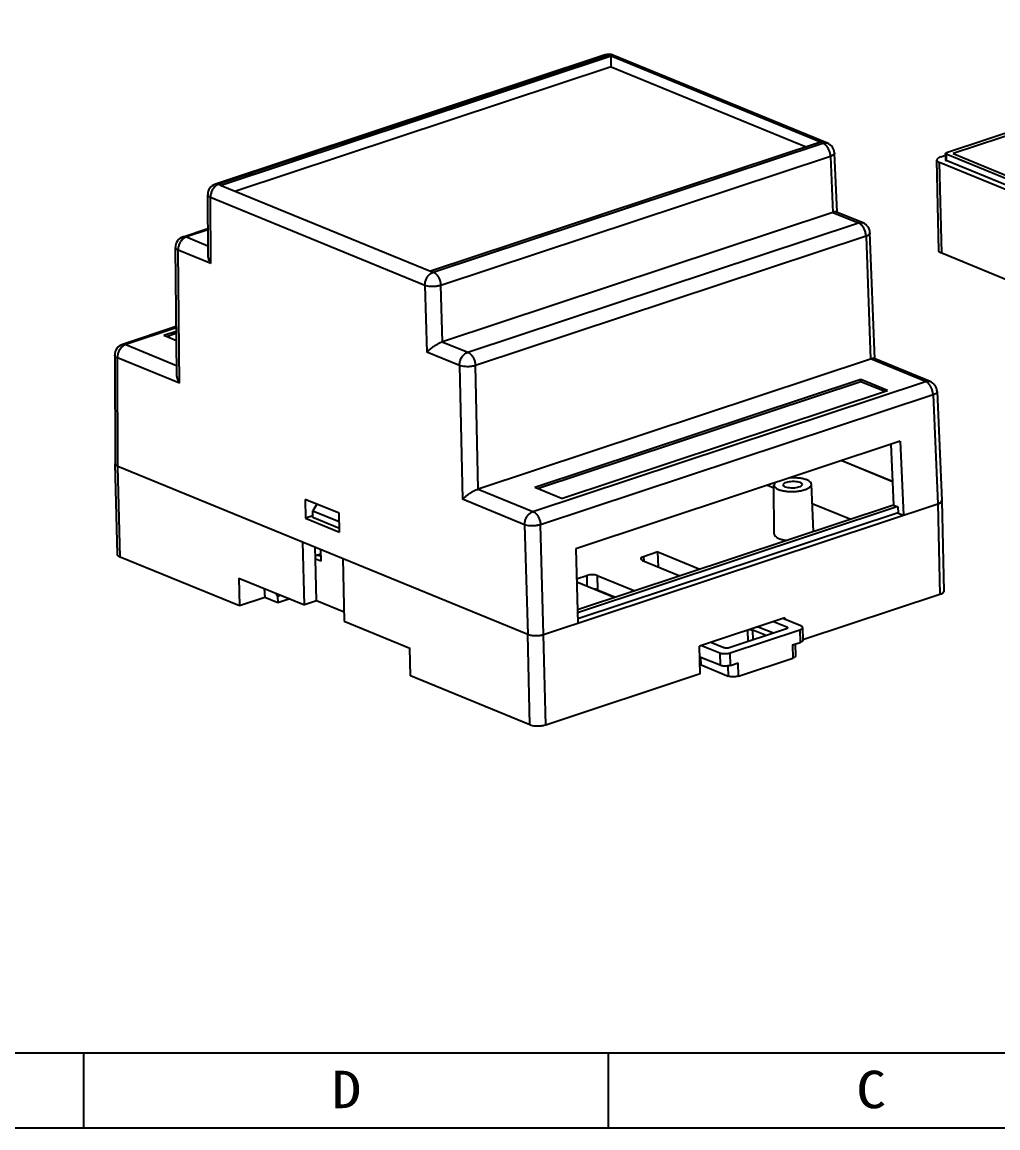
# Model space of a CAD drawing. Header units: millimetres. Extents: x -10223 to -9803, y 6946 to 7837.
# Drawn here: x -10091.3 to -9961.1, y 6946 to 7093.6 of the extents above; entities that cross this region are included whole.
import ezdxf
from ezdxf.enums import TextEntityAlignment as Align

# ---------------------------------------------------------------- set-up
doc = ezdxf.new("R2010")
doc.units = ezdxf.units.MM
doc.layers.add('dim', color=3, linetype='Continuous')
doc.styles.add('TEXTSTYLE_0', font='txt', dxfattribs={"width": 0.8})

# ---------------------------------------------------------------- blocks, each defined once
blk = doc.blocks.new('*u2')
at = {"color": 7, "linetype": 'Continuous'}
for p, q in [((-0.47, 0), (-53.04, -17.42)), ((23.64, -9.69), (0, 0)), ((-0.31, -0.34), (-52.15, -17.51)), ((-0.31, -0.34), (23.65, -10.16)), ((-0.15, -7.75), (-0.31, -0.34)), ((24.37, -5.89), (23.6, -6.14)), ((28.25, -7.48), (24.37, -5.89)), ((23.6, -6.14), (23.7, -14.65)), ((27.49, -7.74), (23.6, -6.14)), ((-42.07, -21.64), (-0.15, -7.75)), ((-0.15, -7.75), (1.21, -8.31)), ((1.24, -14.47), (1.21, -7.96)), ((6.49, -14.35), (6.21, -7.84)), ((28.25, -7.48), (27.49, -7.74)), ((27.58, -16.24), (27.49, -7.74)), ((28.25, -7.48), (29.42, -8.5)), ((29.45, -9.43), (29.42, -8.5)), ((28.51, -9.74), (29.45, -9.43)), ((28.66, -15.88), (28.51, -9.74)), ((6.32, -10.4), (22.65, -17.09)), ((29.37, -12.5), (30, -12.3)), ((29.37, -12.5), (29.42, -16.15)), ((29.37, -12.5), (53.75, -22.5)), ((54.69, -22.42), (30, -12.3)), ((-0.13, -19.27), (13.89, -14.63)), ((13.89, -14.63), (13.85, -16.52)), ((16.28, -15.61), (13.89, -14.63)), ((22.61, -14), (22.66, -17.74)), ((22.97, -14.35), (23.01, -18.09)), ((23.7, -14.65), (22.97, -14.35)), ((23.14, -13.57), (23.69, -13.8)), ((16.17, -16.13), (3.67, -20.27)), ((16.28, -15.61), (16.26, -16.09)), ((28.66, -15.88), (27.58, -16.24)), ((29.35, -16.17), (28.66, -15.88)), ((29.35, -16.17), (29.42, -16.15)), ((29.42, -16.15), (30.42, -16.56)), ((-53.16, -17.51), (-53.16, -17.5)), ((-53.16, -17.51), (-53.14, -18.35)), ((-28.39, -27.71), (-53.08, -17.59)), ((-53.08, -17.59), (-53.06, -18.43)), ((-52.15, -17.51), (-27.77, -27.51)), ((14.36, -16.73), (13.85, -16.52)), ((28.31, -16.54), (27.58, -16.24)), ((28.35, -20.28), (28.31, -16.54)), ((30.42, -16.56), (30.46, -20.3)), ((-54.02, -30.48), (-54.31, -18.38)), ((-29.27, -28.85), (-53.95, -18.72)), ((-53.66, -30.82), (-53.95, -18.72)), ((-53.78, -17.95), (-53.16, -17.74)), ((-28.37, -28.55), (-53.06, -18.43)), ((28.35, -20.28), (23.01, -18.09)), ((-36.88, -23.77), (-36.89, -20.58)), ((-31.66, -25.91), (-31.89, -20.46)), ((-0.13, -19.27), (2.26, -20.26)), ((30.46, -20.3), (33.57, -21.57)), ((33.6, -27.74), (33.57, -21.22)), ((38.84, -27.44), (38.57, -21.1)), ((-26.85, -22.86), (-27.95, -24.64)), ((-26.85, -22.86), (-26.08, -22.61)), ((-22.96, -24.45), (-26.85, -22.86)), ((-22.2, -24.2), (-26.08, -22.61)), ((53.75, -22.5), (1.91, -39.67)), ((54.65, -22.59), (2.07, -40.01)), ((54.67, -23.43), (2.09, -40.85)), ((54.67, -23.43), (54.65, -22.59)), ((54.78, -23.33), (54.76, -22.49)), ((55.6, -22.96), (54.77, -22.62)), ((55.95, -23.3), (56.24, -35.4)), ((-27.95, -24.64), (-24.07, -26.23)), ((-27.93, -25.57), (-27.95, -24.64)), ((-24.07, -26.23), (-22.96, -24.45)), ((-22.96, -24.45), (-22.2, -24.2)), ((-22.2, -24.2), (-21.99, -29.88)), ((2.84, -41.16), (55.42, -23.74)), ((38.68, -23.66), (43.84, -25.78)), ((55.42, -23.74), (55.71, -35.83)), ((-24.05, -27.16), (-27.93, -25.57)), ((-26.85, -31.4), (-26.98, -25.96)), ((-24.05, -27.16), (-24.07, -26.23)), ((-20.71, -26.09), (-22.11, -26.56)), ((-20.75, -28.36), (-20.71, -26.09)), ((-20.71, -26.09), (-18.31, -27.07)), ((-27.77, -27.51), (-28.39, -27.71)), ((-28.37, -28.55), (-28.39, -27.71)), ((-27.77, -27.51), (-27.64, -31.12)), ((-23.11, -26.85), (-24.05, -27.16)), ((-23.04, -29.87), (-23.11, -26.85)), ((-22.03, -28.79), (-18.43, -27.59)), ((-20.74, -27.98), (-20.23, -28.19)), ((-18.31, -27.07), (-18.34, -27.55)), ((-28.37, -28.55), (-29.27, -28.85)), ((-29.06, -37.22), (-29.27, -28.85)), ((-26.92, -28.15), (-27.74, -28.42)), ((-37.72, -37.36), (-53.66, -30.82)), ((-27.45, -30.58), (-26.87, -30.39)), ((-23.07, -30.73), (-23.96, -31.02)), ((-22.46, -29.68), (-23.09, -29.89)), ((-23.07, -30.73), (-23.09, -29.89)), ((1.6, -40.01), (-23.09, -29.89)), ((1.62, -40.85), (-23.07, -30.73)), ((-22.46, -29.68), (1.91, -39.67)), ((18.06, -30.14), (16.15, -30.78)), ((16.15, -30.78), (16.22, -31.37)), ((18.18, -32.17), (18.06, -30.14)), ((18.06, -30.14), (23.7, -32.45)), ((-27.57, -31.1), (-27.64, -31.12)), ((-26.85, -31.4), (-27.57, -31.1)), ((-27.44, -36.68), (-27.57, -31.1)), ((-23.96, -31.02), (-23.76, -39.4)), ((0.73, -41.14), (-23.96, -31.02)), ((16.04, -31.29), (21.03, -33.34)), ((18.17, -32.03), (17.99, -32.09)), ((-37.81, -33.63), (-29.06, -37.22)), ((-37.81, -33.63), (-37.72, -37.36)), ((-4.52, -37.04), (-4.53, -33.85)), ((0.7, -39.18), (0.47, -33.73)), ((6.69, -33.91), (8.59, -33.28)), ((6.69, -33.91), (12.32, -36.22)), ((8.59, -33.28), (8.62, -34.7)), ((10, -33.29), (10.03, -35.21)), ((10, -33.29), (14.99, -35.34)), ((-34.44, -35.02), (-34.36, -36.24)), ((10.03, -35.21), (12.43, -36.19)), ((-34.36, -36.24), (-37.72, -37.36)), ((-32.61, -36.96), (-34.36, -36.24)), ((-32.67, -36.04), (-32.91, -35.64)), ((-32.67, -36.04), (-32.27, -35.91)), ((-32.67, -36.04), (-32.61, -36.96)), ((-31, -36.43), (-32.61, -36.96)), ((-27.44, -36.68), (-29.06, -37.22)), ((-23.79, -38.18), (-27.44, -36.68)), ((10.75, -35.58), (10.85, -35.54)), ((55.71, -35.83), (37.42, -41.9)), ((-23.76, -39.4), (-15.01, -42.98)), ((35.02, -38.94), (23.65, -42.71)), ((33.53, -39.44), (35.29, -40.16)), ((37.15, -40.02), (34.75, -39.03)), ((35.02, -38.94), (35.03, -39.15)), ((1.02, -53.24), (0.73, -41.14)), ((1.62, -40.85), (1.6, -40.01)), ((2.07, -40.01), (2.09, -40.85)), ((3.13, -53.26), (2.84, -41.16)), ((35.23, -40.42), (27.61, -42.94)), ((27.74, -43.62), (37.04, -40.54)), ((30.04, -40.59), (30.08, -42.12)), ((30.78, -41.89), (30.75, -40.57)), ((32.55, -41.31), (30.75, -40.57)), ((31.7, -40.25), (31.7, -40.04)), ((33.5, -40.99), (31.7, -40.25)), ((35.29, -40.16), (35.29, -40.39)), ((37.04, -40.54), (37.08, -42.21)), ((37.39, -40.25), (37.43, -41.92)), ((23.74, -46.43), (23.65, -42.71)), ((23.92, -42.62), (26.33, -43.6)), ((26.91, -42.94), (25.14, -42.21)), ((36.05, -42.55), (37.08, -42.21)), ((36.05, -42.55), (36.09, -44.32)), ((36.41, -42.43), (36.45, -44.03)), ((-14.92, -46.7), (-15.01, -42.98)), ((26.37, -45.28), (23.68, -44.18)), ((23.85, -45.23), (23.82, -44.23)), ((26.33, -43.6), (26.37, -45.28)), ((27.78, -45.29), (27.74, -43.62)), ((23.71, -45.28), (23.85, -45.23)), ((23.85, -45.23), (27.44, -46.71)), ((27.41, -45.37), (27.44, -46.71)), ((27.78, -45.29), (28.81, -44.95)), ((28.85, -46.72), (28.81, -44.95)), ((28.85, -46.72), (36.09, -44.32)), ((1.02, -53.24), (-14.92, -46.7)), ((23.74, -46.43), (3.13, -53.26))]:
    blk.add_line(p, q, dxfattribs=at)
for centre, major_axis, ratio, start_param, end_param in [((15.52, -15.86), (1, 0.02), 0.364615, 5.409396, 6.977454), ((3.02, -20), (1, 0.024), 0.366586, -2.445228, -0.87717), ((-19.08, -27.33), (1, 0.02), 0.364615, 5.409396, 6.977454), ((16.8, -31.04), (1, 0.02), 0.364615, 2.267804, 3.835861), ((9.24, -33.55), (1, 0.024), 0.366586, 0.696365, 2.264422), ((9.27, -35.46), (1, 0.024), 0.366586, 0.696365, 1.196946)]:
    blk.add_ellipse(centre, major_axis=major_axis, ratio=ratio, start_param=start_param, end_param=end_param, dxfattribs=at)
for points, start_tangent, end_tangent in [([(-0.47, 0), (-0.35, 0.03), (-0.22, 0.04), (-0.1, 0.03), (0, 0)], (0.949239, 0.314556), (0.925261, -0.37933)), ([(5.61, -7.27), (5.13, -7.12), (4.55, -7.02), (3.91, -6.99), (3.26, -7.01), (2.64, -7.1), (2.09, -7.24), (1.65, -7.43), (1.36, -7.64), (1.22, -7.88), (1.21, -7.96)], (-0.925261, 0.37933), (0.024151, -0.999708)), ([(6.21, -7.84), (6.17, -7.69), (5.97, -7.47), (5.61, -7.27)], (-0.057247, 0.99836), (-0.925261, 0.37933)), ([(1.21, -7.96), (1.25, -8.12), (1.45, -8.34), (1.8, -8.53)], (0.024151, -0.999708), (0.925261, -0.37933)), ([(1.8, -8.53), (2.29, -8.68), (2.87, -8.78), (3.51, -8.82), (4.16, -8.79), (4.78, -8.71), (5.33, -8.57), (5.77, -8.38), (6.06, -8.16), (6.2, -7.93), (6.21, -7.84)], (0.925261, -0.37933), (-0.057247, 0.99836)), ([(2.46, -7.93), (2.53, -7.77), (2.75, -7.63), (3.08, -7.52), (3.48, -7.46), (3.92, -7.45), (4.33, -7.49), (4.66, -7.59)], (-0.026508, 0.999649), (0.925261, -0.37933)), ([(2.76, -8.22), (2.54, -8.09), (2.46, -7.93)], (-0.925261, 0.37933), (-0.026508, 0.999649)), ([(4.96, -7.87), (4.89, -8.03), (4.67, -8.17), (4.34, -8.28), (3.93, -8.35), (3.5, -8.36), (3.09, -8.31), (2.76, -8.22)], (0.026508, -0.999649), (-0.925261, 0.37933)), ([(4.66, -7.59), (4.88, -7.72), (4.96, -7.87)], (0.925261, -0.37933), (0.026508, -0.999649)), ([(1.25, -14.47), (1.29, -14.64), (1.5, -14.88), (1.87, -15.08)], (0.024151, -0.999708), (0.925261, -0.37933)), ([(1.87, -15.08), (2.37, -15.24), (2.98, -15.34), (3.65, -15.38), (4.34, -15.35), (4.99, -15.26), (5.56, -15.11), (6.02, -14.92), (6.33, -14.69), (6.48, -14.44), (6.48, -14.35)], (0.925261, -0.37933), (-0.057247, 0.99836)), ([(22.61, -14), (22.62, -13.96), (22.67, -13.85), (22.78, -13.75), (22.93, -13.66), (23.14, -13.57)], (-0.012111, 0.999927), (0.948288, 0.317411)), ([(22.97, -14.35), (22.8, -14.26), (22.69, -14.17), (22.63, -14.07), (22.62, -14.01), (22.61, -14)], (-0.925261, 0.37933), (-0.012111, 0.999927)), ([(-53.16, -17.5), (-53.13, -17.46), (-53.04, -17.42)], (0.154395, 0.988009), (0.949239, 0.314556)), ([(-53.08, -17.59), (-53.15, -17.55), (-53.16, -17.51)], (-0.925261, 0.37933), (-0.088052, 0.996116)), ([(30.42, -16.56), (30.18, -16.63), (29.91, -16.67), (29.33, -16.71), (28.77, -16.66), (28.52, -16.61), (28.31, -16.54)], (-0.950175, -0.311718), (-0.925261, 0.37933)), ([(-53.78, -17.95), (-54.09, -18.08), (-54.27, -18.25), (-54.31, -18.38)], (-0.949239, -0.314556), (-0.013298, -0.999912)), ([(-54.31, -18.38), (-54.31, -18.42), (-54.2, -18.58), (-53.95, -18.72)], (-0.013298, -0.999912), (0.925261, -0.37933)), ([(-53.14, -18.35), (-53.13, -18.39), (-53.06, -18.43)], (0.088052, -0.996116), (0.925261, -0.37933)), ([(22.66, -17.74), (22.66, -17.75), (22.67, -17.8), (22.73, -17.91), (22.85, -18), (23.01, -18.09)], (0.012111, -0.999927), (0.925261, -0.37933)), ([(-32.49, -19.9), (-32.97, -19.75), (-33.55, -19.65), (-34.19, -19.61), (-34.84, -19.64), (-35.46, -19.72), (-36.01, -19.87), (-36.45, -20.05), (-36.75, -20.27), (-36.88, -20.51), (-36.89, -20.58)], (-0.925261, 0.37933), (0.024151, -0.999708)), ([(-36.89, -20.58), (-36.85, -20.74), (-36.65, -20.97), (-36.3, -21.16)], (0.024151, -0.999708), (0.925261, -0.37933)), ([(-36.3, -21.16), (-35.81, -21.31), (-35.23, -21.41), (-34.6, -21.44), (-33.94, -21.42), (-33.32, -21.33), (-32.77, -21.19), (-32.34, -21.01), (-32.04, -20.79), (-31.9, -20.55), (-31.9, -20.46)], (0.925261, -0.37933), (-0.057247, 0.99836)), ([(-35.64, -20.56), (-35.57, -20.4), (-35.35, -20.26), (-35.02, -20.15), (-34.62, -20.08), (-34.18, -20.07), (-33.77, -20.12), (-33.44, -20.21)], (-0.026508, 0.999649), (0.925261, -0.37933)), ([(-35.34, -20.84), (-35.56, -20.71), (-35.64, -20.56)], (-0.925261, 0.37933), (-0.026508, 0.999649)), ([(-33.14, -20.5), (-33.22, -20.66), (-33.43, -20.8), (-33.76, -20.91), (-34.17, -20.97), (-34.6, -20.98), (-35.01, -20.94), (-35.34, -20.84)], (0.026508, -0.999649), (-0.925261, 0.37933)), ([(-33.44, -20.21), (-33.22, -20.35), (-33.14, -20.5)], (0.925261, -0.37933), (0.026508, -0.999649)), ([(-31.9, -20.46), (-31.93, -20.31), (-32.13, -20.09), (-32.49, -19.9)], (-0.057247, 0.99836), (-0.925261, 0.37933)), ([(28.35, -20.28), (28.56, -20.35), (28.81, -20.4), (29.37, -20.45), (29.95, -20.41), (30.22, -20.36), (30.46, -20.3)], (0.925261, -0.37933), (0.950175, 0.311718)), ([(37.97, -20.54), (37.49, -20.39), (36.91, -20.29), (36.27, -20.25), (35.62, -20.28), (35, -20.36), (34.45, -20.51), (34.01, -20.69), (33.71, -20.91), (33.58, -21.15), (33.57, -21.22)], (-0.925261, 0.37933), (0.024151, -0.999708)), ([(38.56, -21.1), (38.53, -20.95), (38.33, -20.73), (37.97, -20.54)], (-0.057247, 0.99836), (-0.925261, 0.37933)), ([(33.57, -21.22), (33.61, -21.38), (33.81, -21.61), (34.16, -21.8)], (0.024151, -0.999708), (0.925261, -0.37933)), ([(34.16, -21.8), (34.65, -21.95), (35.23, -22.05), (35.86, -22.08), (36.52, -22.06), (37.14, -21.97), (37.69, -21.83), (38.12, -21.65), (38.42, -21.43), (38.56, -21.19), (38.56, -21.1)], (0.925261, -0.37933), (-0.057247, 0.99836)), ([(34.82, -21.2), (34.89, -21.04), (35.11, -20.9), (35.44, -20.79), (35.84, -20.72), (36.28, -20.71), (36.69, -20.76), (37.02, -20.85)], (-0.026508, 0.999649), (0.925261, -0.37933)), ([(35.11, -21.48), (34.9, -21.35), (34.82, -21.2)], (-0.925261, 0.37933), (-0.026508, 0.999649)), ([(37.32, -21.14), (37.24, -21.3), (37.03, -21.44), (36.7, -21.55), (36.29, -21.61), (35.86, -21.62), (35.45, -21.58), (35.11, -21.48)], (0.026508, -0.999649), (-0.925261, 0.37933)), ([(37.02, -20.85), (37.24, -20.99), (37.32, -21.14)], (0.925261, -0.37933), (0.026508, -0.999649)), ([(54.76, -22.49), (54.76, -22.51), (54.73, -22.55), (54.65, -22.59)], (0.088052, -0.996116), (-0.949239, -0.314556)), ([(54.67, -23.43), (54.75, -23.39), (54.78, -23.34), (54.78, -23.33)], (0.949239, 0.314556), (-0.088052, 0.996116)), ([(54.69, -22.42), (54.75, -22.46), (54.76, -22.49)], (0.925261, -0.37933), (0.088052, -0.996116)), ([(55.42, -23.74), (55.73, -23.6), (55.91, -23.44), (55.95, -23.3)], (0.949239, 0.314556), (0.013298, 0.999912)), ([(55.95, -23.3), (55.95, -23.27), (55.84, -23.1), (55.6, -22.96)], (0.013298, 0.999912), (-0.925261, 0.37933)), ([(33.6, -27.74), (33.64, -27.91), (33.85, -28.14), (34.23, -28.34)], (0.024151, -0.999708), (0.925261, -0.37933)), ([(34.23, -28.34), (34.73, -28.5), (35.33, -28.6)], (0.925261, -0.37933), (0.993741, -0.111712)), ([(-53.66, -30.82), (-53.91, -30.68), (-54.02, -30.51), (-54.02, -30.48)], (-0.925261, 0.37933), (0.013298, 0.999912)), ([(-27.66, -30.57), (-27.52, -30.57), (-26.96, -30.62), (-26.86, -30.64)], (0.999722, 0.023592), (0.980131, -0.198349)), ([(-0.13, -33.16), (-0.61, -33.01), (-1.19, -32.92), (-1.83, -32.88), (-2.48, -32.9), (-3.1, -32.99), (-3.65, -33.13), (-4.09, -33.32), (-4.39, -33.54), (-4.53, -33.77), (-4.53, -33.85)], (-0.925261, 0.37933), (0.024151, -0.999708)), ([(-4.53, -33.85), (-4.49, -34.01), (-4.29, -34.23), (-3.94, -34.43)], (0.024151, -0.999708), (0.925261, -0.37933)), ([(-3.94, -34.43), (-3.46, -34.58), (-2.87, -34.67), (-2.24, -34.71), (-1.59, -34.68), (-0.96, -34.6), (-0.42, -34.46), (0.02, -34.27), (0.32, -34.05), (0.46, -33.82), (0.46, -33.73)], (0.925261, -0.37933), (-0.057247, 0.99836)), ([(-3.28, -33.82), (-3.21, -33.67), (-3, -33.52), (-2.67, -33.41), (-2.26, -33.35), (-1.82, -33.34), (-1.42, -33.38), (-1.08, -33.48)], (-0.026508, 0.999649), (0.925261, -0.37933)), ([(-2.99, -34.11), (-3.21, -33.98), (-3.28, -33.82)], (-0.925261, 0.37933), (-0.026508, 0.999649)), ([(-0.78, -33.77), (-0.86, -33.92), (-1.07, -34.07), (-1.4, -34.18), (-1.81, -34.24), (-2.24, -34.25), (-2.65, -34.2), (-2.99, -34.11)], (0.026508, -0.999649), (-0.925261, 0.37933)), ([(-1.08, -33.48), (-0.86, -33.61), (-0.78, -33.77)], (0.925261, -0.37933), (0.026508, -0.999649)), ([(0.46, -33.73), (0.42, -33.58), (0.22, -33.36), (-0.13, -33.16)], (-0.057247, 0.99836), (-0.925261, 0.37933)), ([(56.24, -35.4), (56.2, -35.54), (56.02, -35.7), (55.71, -35.83)], (-0.013298, -0.999912), (-0.949239, -0.314556)), ([(0.73, -41.14), (1.09, -41.25), (1.52, -41.3), (1.99, -41.31), (2.44, -41.26), (2.84, -41.16)], (0.925261, -0.37933), (0.949239, 0.314556)), ([(2.07, -40.01), (1.95, -40.04), (1.83, -40.05), (1.7, -40.04), (1.6, -40.01)], (-0.949239, -0.314556), (-0.925261, 0.37933)), ([(1.62, -40.85), (1.72, -40.87), (1.85, -40.88), (1.97, -40.88), (2.09, -40.85)], (0.925261, -0.37933), (0.949239, 0.314556)), ([(30.25, -40.52), (30.28, -40.52), (30.41, -40.51), (30.54, -40.52), (30.65, -40.54), (30.75, -40.57)], (0.993962, 0.109723), (0.925261, -0.37933)), ([(31.7, -40.25), (31.6, -40.22), (31.49, -40.2), (31.36, -40.2), (31.23, -40.2), (31.2, -40.2)], (-0.925261, 0.37933), (-0.993962, -0.109725)), ([(35.41, -40.27), (35.4, -40.29), (35.38, -40.34), (35.32, -40.38), (35.23, -40.42)], (0.040575, -0.999176), (-0.949239, -0.314556)), ([(35.29, -40.16), (35.36, -40.2), (35.4, -40.24), (35.41, -40.27)], (0.925261, -0.37933), (0.040575, -0.999176)), ([(37.04, -40.54), (37.19, -40.47), (37.31, -40.4), (37.37, -40.32), (37.39, -40.25)], (0.949239, 0.314556), (-0.015527, 0.999879)), ([(37.39, -40.25), (37.39, -40.24), (37.36, -40.16), (37.28, -40.08), (37.15, -40.02)], (-0.015527, 0.999879), (-0.925261, 0.37933)), ([(37.43, -41.92), (37.43, -41.96), (37.37, -42.05), (37.25, -42.14), (37.08, -42.21)], (0.040772, -0.999168), (-0.949239, -0.314556)), ([(26.33, -43.6), (26.5, -43.66), (26.69, -43.7), (26.9, -43.72), (27.13, -43.72), (27.35, -43.7), (27.56, -43.67), (27.74, -43.62)], (0.925261, -0.37933), (0.949239, 0.314556)), ([(27.61, -42.94), (27.5, -42.97), (27.38, -42.99), (27.25, -42.99), (27.12, -42.98), (27, -42.97), (26.91, -42.94)], (-0.949239, -0.314556), (-0.925261, 0.37933)), ([(36.45, -44.03), (36.43, -44.11), (36.36, -44.18), (36.25, -44.26), (36.09, -44.32)], (0.015527, -0.999879), (-0.949239, -0.314556)), ([(27.78, -45.29), (27.56, -45.35), (27.31, -45.38), (27.05, -45.39), (26.8, -45.38), (26.57, -45.34), (26.37, -45.28)], (-0.949239, -0.314556), (-0.925261, 0.37933)), ([(28.85, -46.72), (28.67, -46.77), (28.46, -46.8), (28.24, -46.82), (28.01, -46.82), (27.8, -46.8), (27.61, -46.76), (27.44, -46.71)], (-0.949239, -0.314556), (-0.925261, 0.37933)), ([(3.13, -53.26), (2.73, -53.36), (2.28, -53.41), (1.81, -53.4), (1.38, -53.34), (1.02, -53.24)], (-0.949239, -0.314556), (-0.925261, 0.37933))]:
    blk.add_spline(points, degree=3, dxfattribs=dict(at, start_tangent=start_tangent, end_tangent=end_tangent))
blk = doc.blocks.new('SUN_6HWZ35TKXU86YGHH1AY77V3D6FJ')
at = {"color": 7, "linetype": 'Continuous'}
for p, q in [((-410, 10), (-10, 10)), ((-280, 0), (-280, 10)), ((-210, 0), (-210, 10)), ((-420, 0), (0, 0))]:
    blk.add_line(p, q, dxfattribs=at)
at = {"color": 2, "linetype": 'Continuous', "style": 'TEXTSTYLE_0', "width": 1.2}
for s, p, p2 in [('D', (-246.98, 2.63), (-242.98, 2.63)), ('C', (-176.98, 2.63), (-172.98, 2.63))]:
    blk.add_text(s, height=5, dxfattribs=at).set_placement(p, p2, align=Align.FIT)

msp = doc.modelspace()

# ---------------------------------------------------------------- linework, layer by layer
at = {"color": 7, "linetype": 'Continuous'}
for p, q in [((-10013.482, 7089.188), (-10065.474, 7071.959)), ((-10013.039, 7089.161), (-10065.04, 7071.929)), ((-10012.695, 7089.02), (-10064.696, 7071.788)), ((-10012.695, 7089.02), (-10013.039, 7089.161)), ((-9984.761, 7077.571), (-10012.691, 7089.021)), ((-10012.666, 7087.585), (-10012.691, 7089.021)), ((-9983.823, 7077.419), (-10012.441, 7089.152)), ((-10012.666, 7087.585), (-10062.752, 7070.988)), ((-10012.666, 7087.585), (-9986.685, 7076.933)), ((-9984.762, 7077.57), (-10036.769, 7060.337)), ((-9984.421, 7077.429), (-9984.765, 7077.57)), ((-10036.422, 7060.197), (-9984.421, 7077.429)), ((-9982.553, 7068.192), (-9982.894, 7076.096)), ((-9983.422, 7075.658), (-10035.414, 7058.429)), ((-9983.422, 7075.658), (-9983.093, 7068.172)), ((-10065.04, 7071.929), (-10064.696, 7071.788)), ((-10064.701, 7071.786), (-10036.771, 7060.336)), ((-10066.465, 7062.586), (-10066.502, 7070.528)), ((-10066.104, 7061.351), (-10066.145, 7070.168)), ((-10037.528, 7058.436), (-10066.145, 7070.168)), ((-9983.093, 7068.172), (-10035.205, 7050.903)), ((-9983.092, 7068.172), (-9979.686, 7066.776)), ((-9982.633, 7068.224), (-9982.663, 7068.236)), ((-9979.081, 7066.769), (-9982.637, 7068.226)), ((-10069.793, 7064.929), (-10066.481, 7066.027)), ((-10066.48, 7065.854), (-10069.352, 7064.902)), ((-10031.8, 7049.507), (-9979.686, 7066.776)), ((-10069.352, 7064.902), (-10066.47, 7063.72)), ((-9978.68, 7064.995), (-10030.798, 7047.724)), ((-9978.68, 7064.995), (-9978.064, 7048.606)), ((-9977.527, 7048.628), (-9978.151, 7065.437)), ((-10070.64, 7046.601), (-10070.821, 7063.489)), ((-10066.104, 7061.351), (-10070.464, 7063.139)), ((-10070.274, 7045.368), (-10070.464, 7063.139)), ((-10036.766, 7060.338), (-10036.422, 7060.197)), ((-10037.528, 7058.436), (-10037.272, 7049.531)), ((-10035.205, 7050.903), (-10035.414, 7058.429)), ((-10070.708, 7052.933), (-10077.885, 7050.554)), ((-10070.706, 7052.76), (-10077.444, 7050.527)), ((-10070.701, 7052.292), (-10072.382, 7051.735)), ((-10070.687, 7051.041), (-10072.382, 7051.735)), ((-10070.698, 7052.012), (-10072.002, 7051.58)), ((-10077.444, 7050.527), (-10070.652, 7047.742)), ((-10032.912, 7047.744), (-10037.272, 7049.531)), ((-10035.206, 7050.903), (-10031.8, 7049.507)), ((-10078.913, 7049.123), (-10078.845, 7034.621)), ((-10070.274, 7045.368), (-10078.556, 7048.764)), ((-10078.488, 7034.274), (-10078.556, 7048.764)), ((-9978.064, 7048.606), (-10030.431, 7031.253)), ((-9970.743, 7045.606), (-9978.063, 7048.607)), ((-9977.606, 7048.659), (-9977.636, 7048.67)), ((-9970.139, 7045.599), (-9977.609, 7048.661)), ((-10032.912, 7047.744), (-10032.506, 7029.885)), ((-10030.431, 7031.253), (-10030.798, 7047.724)), ((-10023.112, 7028.252), (-9970.743, 7045.606)), ((-9979.365, 7045.856), (-10022.874, 7031.439)), ((-9979.358, 7045.577), (-10022.494, 7031.283)), ((-9979.358, 7045.577), (-9979.365, 7045.856)), ((-9975.806, 7044.397), (-9979.365, 7045.856)), ((-9976.179, 7044.274), (-9979.358, 7045.577)), ((-9969.738, 7043.837), (-10022.11, 7026.482)), ((-10019.314, 7029.979), (-9975.806, 7044.397)), ((-9969.738, 7043.837), (-9969.109, 7029.259)), ((-9969.209, 7044.275), (-9968.581, 7029.697)), ((-9974.108, 7037.633), (-10017.403, 7023.286)), ((-9975.352, 7037.221), (-9975.002, 7029.11)), ((-9974.108, 7037.633), (-9973.682, 7027.744)), ((-9981.902, 7035.05), (-9975.139, 7032.277)), ((-9981.892, 7035.054), (-9975.139, 7032.285)), ((-10078.556, 7022.52), (-10078.845, 7034.617)), ((-10078.844, 7034.616), (-10078.842, 7034.586)), ((-10078.841, 7034.58), (-10078.83, 7034.542)), ((-10023.803, 7011.854), (-10078.488, 7034.274)), ((-10078.199, 7022.177), (-10078.488, 7034.274)), ((-9991.803, 7031.769), (-9990.964, 7031.426)), ((-9990.933, 7025.258), (-9990.966, 7031.774)), ((-9985.697, 7025.559), (-9985.968, 7031.894)), ((-10030.432, 7031.253), (-10023.112, 7028.252)), ((-10019.314, 7029.979), (-10022.874, 7031.439)), ((-10048.979, 7028.011), (-10053.509, 7029.869)), ((-10053.509, 7029.869), (-10053.467, 7027.35)), ((-10051.946, 7029.228), (-10052.489, 7028.36)), ((-10051.971, 7029.187), (-10051.972, 7029.239)), ((-10024.224, 7026.489), (-10032.506, 7029.885)), ((-10021.69, 7011.835), (-9969.11, 7029.259)), ((-9975, 7029.104), (-10017.168, 7015.13)), ((-9974.43, 7028.901), (-10017.157, 7014.742)), ((-9985.858, 7029.332), (-9980.697, 7027.216)), ((-9975.002, 7029.11), (-9974.42, 7028.871)), ((-9974.42, 7028.871), (-9974.394, 7028.036)), ((-9969.11, 7029.259), (-9968.82, 7017.162)), ((-9968.663, 7029.504), (-9968.623, 7029.558)), ((-9968.581, 7029.693), (-9968.291, 7017.596)), ((-10052.473, 7027.68), (-10053.467, 7027.35)), ((-10053.467, 7027.35), (-10048.937, 7025.493)), ((-10052.489, 7028.36), (-10048.961, 7026.914)), ((-10052.467, 7027.43), (-10052.489, 7028.36)), ((-10048.945, 7025.986), (-10052.467, 7027.43)), ((-10048.937, 7025.493), (-10048.979, 7028.011)), ((-9974.404, 7028.066), (-10017.133, 7013.906)), ((-9974.394, 7028.036), (-9973.682, 7027.744)), ((-10024.224, 7026.489), (-10023.803, 7011.854)), ((-10021.69, 7011.835), (-10022.11, 7026.482)), ((-10053.599, 7015.777), (-10053.799, 7024.152)), ((-10052.233, 7023.51), (-10052.173, 7021.877)), ((-10051.381, 7021.599), (-10051.418, 7023.176)), ((-10017.403, 7023.286), (-10017.117, 7013.35)), ((-10062.254, 7015.64), (-10078.199, 7022.177)), ((-10052.109, 7021.898), (-10052.173, 7021.877)), ((-10051.381, 7021.599), (-10052.109, 7021.898)), ((-10051.975, 7016.315), (-10052.109, 7021.898)), ((-10051.982, 7022.416), (-10051.405, 7022.608)), ((-10048.493, 7021.976), (-10048.292, 7013.602)), ((-10008.494, 7021.704), (-10003.505, 7019.658)), ((-10006.474, 7022.853), (-10008.38, 7022.221)), ((-10008.38, 7022.221), (-10008.319, 7021.632)), ((-10006.353, 7020.826), (-10006.474, 7022.853)), ((-10006.474, 7022.853), (-10000.838, 7020.542)), ((-10006.361, 7020.964), (-10006.543, 7020.904)), ((-10062.343, 7019.362), (-10053.599, 7015.777)), ((-10062.343, 7019.362), (-10062.254, 7015.64)), ((-10017.287, 7019.269), (-10015.939, 7019.716)), ((-10017.275, 7018.851), (-10012.209, 7016.774)), ((-10015.939, 7019.716), (-10015.915, 7018.293)), ((-10014.532, 7019.703), (-10014.5, 7017.788)), ((-10014.532, 7019.703), (-10009.542, 7017.658)), ((-10058.973, 7017.981), (-10058.89, 7016.755)), ((-10057.205, 7016.956), (-10057.443, 7017.353)), ((-10057.205, 7016.956), (-10056.8, 7017.09)), ((-10014.5, 7017.788), (-10012.108, 7016.807)), ((-10013.788, 7017.421), (-10013.686, 7017.455)), ((-9968.82, 7017.162), (-9987.111, 7011.101)), ((-10058.89, 7016.755), (-10062.254, 7015.64)), ((-10057.143, 7016.038), (-10058.89, 7016.755)), ((-10057.205, 7016.956), (-10057.143, 7016.038)), ((-10055.535, 7016.571), (-10057.143, 7016.038)), ((-10051.975, 7016.315), (-10053.599, 7015.777)), ((-10048.321, 7014.817), (-10051.975, 7016.315)), ((-9989.513, 7014.057), (-10000.885, 7010.288)), ((-9989.513, 7014.057), (-9989.508, 7013.85)), ((-10048.292, 7013.602), (-10039.548, 7010.017)), ((-9989.304, 7012.58), (-9996.924, 7010.055)), ((-9992.833, 7012.743), (-9992.838, 7012.955)), ((-9991.036, 7012.006), (-9992.833, 7012.743)), ((-9991.008, 7013.561), (-9989.247, 7012.839)), ((-9987.38, 7012.978), (-9989.789, 7013.965)), ((-9989.247, 7012.839), (-9989.241, 7012.607)), ((-9987.143, 7012.749), (-9987.103, 7011.074)), ((-10023.514, 6999.758), (-10023.803, 7011.854)), ((-10021.4, 6999.739), (-10021.689, 7011.835)), ((-9996.792, 7009.379), (-9987.495, 7012.46)), ((-9994.489, 7012.408), (-9994.453, 7010.874)), ((-9993.754, 7011.106), (-9993.785, 7012.428)), ((-9991.988, 7011.691), (-9993.785, 7012.428)), ((-9987.495, 7012.46), (-9987.455, 7010.785)), ((-10039.459, 7006.295), (-10039.548, 7010.017)), ((-10000.796, 7006.566), (-10000.885, 7010.288)), ((-10000.61, 7010.38), (-9998.201, 7009.392)), ((-9997.629, 7010.062), (-9999.39, 7010.784)), ((-9988.484, 7010.444), (-9987.455, 7010.785)), ((-9988.484, 7010.444), (-9988.441, 7008.676)), ((-9988.127, 7010.563), (-9988.089, 7008.966)), ((-9998.161, 7007.717), (-10000.85, 7008.82)), ((-10000.688, 7007.765), (-10000.712, 7008.763)), ((-9998.201, 7009.392), (-9998.161, 7007.717)), ((-9996.752, 7007.705), (-9996.792, 7009.379)), ((-9995.681, 7006.277), (-9988.441, 7008.676)), ((-10000.824, 7007.721), (-10000.688, 7007.765)), ((-10000.688, 7007.765), (-9997.09, 7006.29)), ((-9997.122, 7007.627), (-9997.09, 7006.29)), ((-9996.752, 7007.705), (-9995.723, 7008.045)), ((-9995.681, 7006.277), (-9995.723, 7008.045)), ((-10023.514, 6999.758), (-10039.459, 7006.295)), ((-10000.796, 7006.566), (-10021.4, 6999.739))]:
    msp.add_line(p, q, dxfattribs=at)
for centre, radius, start, end in [((-10013.01, 7087.764), 1.5, 67.70782, 108.33402), ((-9984.392, 7076.031), 1.5, 2.465, 67.70783), ((-10065.002, 7070.535), 1.5, 108.33397, 180.27124), ((-9979.65, 7065.381), 1.5, 2.12576, 67.70777), ((-10069.321, 7063.506), 1.5, 108.32486, 180.64309), ((-10077.413, 7049.13), 1.5, 108.33397, 180.27124), ((-9970.708, 7044.211), 1.5, 2.46482, 67.70783), ((-10078.663, 7034.611), 0.181, 188.10909, 190.00041), ((-9969.721, 7031.105), 1.944, 288.3286, 289.36237), ((-9968.892, 7029.718), 0.313, 329.23386, 331.9878), ((-10023.203, 7013.321), 1.585, 247.73308, 250.55954)]:
    msp.add_arc(centre, radius, start, end, dxfattribs=at)
for centre, major_axis, ratio, start_param, end_param in [((-9970.081, 7029.657), (1.5, 0.036), 0.3655521, -0.8753033, 0.0074939), ((-10007.73, 7021.956), (1.002, 0.024), 0.3646154, 2.2678036, 3.8358609), ((-10015.293, 7019.45), (1, 0.024), 0.3665858, 0.6963651, 2.2644223), ((-10015.261, 7017.534), (1, 0.024), 0.3665858, 0.6963651, 1.1969458), ((-10022.66, 7012.233), (1.5, 0.036), 0.3656616, -2.4461549, -0.8755074)]:
    msp.add_ellipse(centre, major_axis=major_axis, ratio=ratio, start_param=start_param, end_param=end_param, dxfattribs=at)
for points, start_tangent, end_tangent in [([(-10013.044, 7089.159), (-10013.339, 7089.214), (-10013.482, 7089.187)], (-0.9252615, 0.3793299), (-0.9494413, -0.3139447)), ([(-10012.441, 7089.152), (-10012.691, 7089.208), (-10013.039, 7089.161)], (-0.9261474, 0.3771619), (-0.9505768, -0.3104895)), ([(-9983.422, 7075.658), (-9983.484, 7076.105), (-9983.634, 7076.547), (-9983.857, 7076.938), (-9984.13, 7077.241), (-9984.426, 7077.427)], (-0.0358711, 0.9993564), (-0.9252615, 0.3793299)), ([(-9984.421, 7077.429), (-9984.072, 7077.476), (-9983.824, 7077.419)], (0.9505768, 0.3104895), (0.9261281, -0.3772091)), ([(-9982.895, 7076.096), (-9982.936, 7075.959), (-9983.117, 7075.797), (-9983.422, 7075.658)], (0.0026484, -0.9999965), (-0.9461323, -0.3237804)), ([(-10065.04, 7071.929), (-10065.385, 7071.747), (-10065.698, 7071.445), (-10065.943, 7071.056), (-10066.097, 7070.616), (-10066.145, 7070.168)], (-0.9478871, -0.3186063), (0.0167441, -0.9998598)), ([(-10065.474, 7071.958), (-10065.331, 7071.985), (-10065.035, 7071.931)], (0.9494413, 0.3139447), (0.9252615, -0.3793299)), ([(-10066.145, 7070.168), (-10066.389, 7070.317), (-10066.498, 7070.486), (-10066.5, 7070.528)], (-0.9170167, 0.3988488), (0.0312027, 0.9995131)), ([(-9982.663, 7068.236), (-9982.859, 7068.233), (-9983.093, 7068.172)], (-0.9586377, 0.2846293), (-0.9472488, -0.320499)), ([(-9979.685, 7066.776), (-9979.333, 7066.826), (-9979.082, 7066.769)], (0.9488899, 0.3156072), (0.9261365, -0.3771885)), ([(-9978.68, 7064.995), (-9978.74, 7065.443), (-9978.887, 7065.885), (-9979.108, 7066.278), (-9979.382, 7066.586), (-9979.684, 7066.777)], (-0.0299147, 0.9995525), (-0.9252615, 0.3793299)), ([(-10069.589, 7064.793), (-10069.877, 7064.57), (-10070.124, 7064.269), (-10070.313, 7063.913), (-10070.429, 7063.527), (-10070.464, 7063.139)], (-0.8604045, -0.5096117), (0.0167446, -0.9998598)), ([(-10069.792, 7064.93), (-10069.766, 7064.938), (-10069.621, 7064.957), (-10069.483, 7064.942), (-10069.354, 7064.901)], (0.9496642, 0.3132696), (0.9252616, -0.3793297)), ([(-10069.353, 7064.902), (-10069.433, 7064.872), (-10069.512, 7064.836), (-10069.589, 7064.793)], (-0.9493878, -0.3141064), (-0.8604006, -0.5096183)), ([(-9978.152, 7065.437), (-9978.205, 7065.282), (-9978.386, 7065.128), (-9978.68, 7064.995)], (0.0248061, -0.9996923), (-0.9461456, -0.3237413)), ([(-10070.464, 7063.139), (-10070.708, 7063.284), (-10070.817, 7063.45), (-10070.819, 7063.489)], (-0.9211716, 0.3891566), (0.0247093, 0.9996947)), ([(-10066.104, 7061.351), (-10066.345, 7061.906), (-10066.446, 7062.338), (-10066.465, 7062.594)], (-0.4792145, 0.8776978), (-0.0047505, 0.9999887)), ([(-10037.528, 7058.436), (-10037.48, 7058.883), (-10037.326, 7059.323), (-10037.081, 7059.712), (-10036.769, 7060.013), (-10036.422, 7060.197)], (-0.0167441, 0.9998598), (0.9478871, 0.3186063)), ([(-10036.418, 7060.198), (-10036.122, 7060.012), (-10035.849, 7059.709), (-10035.626, 7059.318), (-10035.476, 7058.876), (-10035.414, 7058.429)], (0.9252615, -0.3793299), (0.0358711, -0.9993564)), ([(-10035.414, 7058.429), (-10035.815, 7058.334), (-10036.272, 7058.285), (-10036.739, 7058.286), (-10037.172, 7058.338), (-10037.528, 7058.436)], (-0.9522726, -0.3052489), (-0.9332322, 0.3592737)), ([(-10077.444, 7050.527), (-10077.796, 7050.342), (-10078.108, 7050.041), (-10078.354, 7049.651), (-10078.508, 7049.212), (-10078.556, 7048.764)], (-0.9498439, -0.3127244), (0.0167431, -0.9998598)), ([(-10077.884, 7050.554), (-10077.741, 7050.581), (-10077.446, 7050.526)], (0.9494413, 0.3139447), (0.9252615, -0.3793299)), ([(-10037.272, 7049.531), (-10036.94, 7049.851), (-10036.62, 7050.11), (-10036.21, 7050.397), (-10035.86, 7050.606), (-10035.49, 7050.793), (-10035.205, 7050.903)], (0.6783317, 0.7347558), (0.9511793, 0.3086387)), ([(-10032.912, 7047.744), (-10032.878, 7048.125), (-10032.762, 7048.514), (-10032.573, 7048.872), (-10032.332, 7049.168), (-10032.065, 7049.381), (-10031.801, 7049.506)], (-0.0167441, 0.9998598), (0.9495869, 0.3135039)), ([(-10031.802, 7049.506), (-10031.504, 7049.317), (-10031.229, 7049.012), (-10031.007, 7048.617), (-10030.858, 7048.174), (-10030.798, 7047.724)], (0.9252615, -0.3793299), (0.0299147, -0.9995525)), ([(-10078.556, 7048.764), (-10078.8, 7048.912), (-10078.908, 7049.082), (-10078.911, 7049.123)], (-0.9170174, 0.3988471), (0.0312027, 0.9995131)), ([(-9977.636, 7048.67), (-9977.83, 7048.667), (-9978.064, 7048.606)], (-0.9583205, 0.2856953), (-0.9475178, -0.3197031)), ([(-10070.274, 7045.368), (-10070.517, 7045.925), (-10070.62, 7046.358), (-10070.64, 7046.609)], (-0.4816533, 0.8763618), (-0.010899, 0.9999406)), ([(-10030.798, 7047.724), (-10031.199, 7047.63), (-10031.656, 7047.583), (-10032.123, 7047.587), (-10032.556, 7047.642), (-10032.912, 7047.744)], (-0.9522602, -0.3052876), (-0.9292827, 0.3693692)), ([(-9970.743, 7045.606), (-9970.389, 7045.655), (-9970.139, 7045.598)], (0.9486311, 0.3163844), (0.9260995, -0.3772793)), ([(-9969.738, 7043.837), (-9969.759, 7044.067), (-9969.798, 7044.277), (-9969.85, 7044.465), (-9969.91, 7044.633), (-9969.974, 7044.779), (-9970.038, 7044.904), (-9970.102, 7045.012), (-9970.163, 7045.104), (-9970.223, 7045.184), (-9970.28, 7045.254), (-9970.336, 7045.316), (-9970.39, 7045.37), (-9970.442, 7045.417), (-9970.492, 7045.458), (-9970.538, 7045.493), (-9970.579, 7045.521), (-9970.614, 7045.542), (-9970.647, 7045.561), (-9970.68, 7045.578), (-9970.71, 7045.593), (-9970.733, 7045.603), (-9970.741, 7045.606)], (-0.0358711, 0.9993564), (-0.9252615, 0.3793299)), ([(-9969.211, 7044.275), (-9969.252, 7044.138), (-9969.432, 7043.976), (-9969.738, 7043.837)], (0.0026246, -0.9999966), (-0.9461323, -0.3237804)), ([(-10078.844, 7034.62), (-10078.841, 7034.58), (-10078.733, 7034.416), (-10078.488, 7034.274)], (-0.0311273, -0.9995154), (0.9252631, -0.3793259)), ([(-10078.83, 7034.542), (-10078.733, 7034.415)], (0.369817, -0.9291046), (0.7508128, -0.6605151)), ([(-10078.733, 7034.415), (-10078.488, 7034.274)], (0.7508128, -0.6605151), (0.9252615, -0.3793299)), ([(-9990.804, 7032.104), (-9990.821, 7032.087), (-9990.958, 7031.851), (-9990.964, 7031.775)], (-0.7100858, -0.7041151), (0.0241507, -0.9997083)), ([(-9990.964, 7031.775), (-9990.926, 7031.613), (-9990.726, 7031.39), (-9990.372, 7031.197)], (0.0241507, -0.9997083), (0.9252615, -0.3793299)), ([(-9990.372, 7031.197), (-9989.888, 7031.047), (-9989.308, 7030.95), (-9988.67, 7030.913), (-9988.018, 7030.938), (-9987.397, 7031.024), (-9986.849, 7031.165), (-9986.411, 7031.351), (-9986.113, 7031.569), (-9985.976, 7031.805), (-9985.97, 7031.894)], (0.9252615, -0.3793299), (-0.057247, 0.99836)), ([(-9989.717, 7031.798), (-9989.644, 7031.957), (-9989.429, 7032.1), (-9989.098, 7032.209), (-9988.691, 7032.273), (-9988.257, 7032.283), (-9987.848, 7032.238), (-9987.514, 7032.144)], (-0.0265076, 0.9996486), (0.9252615, -0.3793299)), ([(-9989.419, 7031.512), (-9989.639, 7031.645), (-9989.717, 7031.798)], (-0.9252615, 0.3793299), (-0.0265076, 0.9996486)), ([(-9987.217, 7031.858), (-9987.29, 7031.699), (-9987.505, 7031.556), (-9987.836, 7031.447), (-9988.243, 7031.383), (-9988.677, 7031.373), (-9989.085, 7031.418), (-9989.419, 7031.512)], (0.0265076, -0.9996486), (-0.9252615, 0.3793299)), ([(-9986.562, 7032.459), (-9987.045, 7032.609), (-9987.626, 7032.706), (-9988.264, 7032.743), (-9988.916, 7032.718), (-9988.957, 7032.714)], (-0.9252615, 0.3793299), (-0.9956259, -0.0934292)), ([(-9987.514, 7032.144), (-9987.295, 7032.011), (-9987.217, 7031.858)], (0.9252615, -0.3793299), (0.0265076, -0.9996486)), ([(-9985.97, 7031.894), (-9986.008, 7032.043), (-9986.208, 7032.266), (-9986.562, 7032.459)], (-0.057247, 0.99836), (-0.9252615, 0.3793299)), ([(-10032.506, 7029.885), (-10032.17, 7030.204), (-10031.848, 7030.462), (-10031.437, 7030.748), (-10031.086, 7030.956), (-10030.716, 7031.143), (-10030.432, 7031.253)], (0.6828446, 0.7305637), (0.9509205, 0.3094354)), ([(-9969.076, 7029.27), (-9968.804, 7029.396)], (0.9434094, 0.3316303), (0.8600935, 0.5101365)), ([(-9968.804, 7029.396), (-9968.663, 7029.504)], (0.8600935, 0.5101365), (0.6725508, 0.740051)), ([(-9968.616, 7029.571), (-9968.582, 7029.693)], (0.4696692, 0.8828425), (0.0132978, 0.9999116)), ([(-10024.224, 7026.489), (-10024.175, 7026.937), (-10024.021, 7027.377), (-10023.776, 7027.766), (-10023.463, 7028.068), (-10023.112, 7028.252)], (-0.0167441, 0.9998598), (0.9498439, 0.3127244)), ([(-10023.114, 7028.251), (-10022.817, 7028.064), (-10022.544, 7027.761), (-10022.321, 7027.37), (-10022.172, 7026.929), (-10022.11, 7026.482)], (0.9252615, -0.3793299), (0.0358711, -0.9993564)), ([(-10022.11, 7026.482), (-10022.511, 7026.387), (-10022.967, 7026.338), (-10023.435, 7026.34), (-10023.868, 7026.392), (-10024.224, 7026.489)], (-0.9522726, -0.3052489), (-0.9332315, 0.3592756)), ([(-9990.93, 7025.259), (-9990.89, 7025.089), (-9990.68, 7024.855), (-9990.309, 7024.652)], (0.0241507, -0.9997083), (0.9252615, -0.3793299)), ([(-9990.309, 7024.652), (-9989.802, 7024.495), (-9989.208, 7024.395)], (0.9252615, -0.3793299), (0.9937406, -0.1117125)), ([(-10078.199, 7022.177), (-10078.443, 7022.319), (-10078.551, 7022.483), (-10078.554, 7022.52)], (-0.9252615, 0.3793299), (0.0132978, 0.9999116)), ([(-10052.193, 7022.423), (-10052.053, 7022.424), (-10051.493, 7022.377), (-10051.399, 7022.359)], (0.9997217, 0.0235922), (0.9801314, -0.1983491)), ([(-9968.293, 7017.597), (-9968.334, 7017.461), (-9968.514, 7017.299), (-9968.82, 7017.162)], (-0.0132978, -0.9999116), (-0.9492389, -0.3145561)), ([(-9992.833, 7012.743), (-9992.93, 7012.773), (-9993.046, 7012.793), (-9993.173, 7012.8), (-9993.303, 7012.795), (-9993.333, 7012.792)], (-0.9252615, 0.3793299), (-0.993962, -0.109725)), ([(-9989.128, 7012.725), (-9989.129, 7012.708), (-9989.157, 7012.661), (-9989.216, 7012.618), (-9989.304, 7012.58)], (0.0405754, -0.9991765), (-0.9492389, -0.3145561)), ([(-9989.247, 7012.839), (-9989.176, 7012.801), (-9989.136, 7012.756), (-9989.128, 7012.725)], (0.9252615, -0.3793299), (0.0405754, -0.9991765)), ([(-9987.495, 7012.46), (-9987.341, 7012.523), (-9987.228, 7012.596), (-9987.161, 7012.676), (-9987.143, 7012.749)], (0.9492389, 0.3145561), (-0.0155274, 0.9998794)), ([(-9987.143, 7012.749), (-9987.143, 7012.757), (-9987.175, 7012.837), (-9987.255, 7012.912), (-9987.38, 7012.978)], (-0.0155274, 0.9998794), (-0.9252615, 0.3793299)), ([(-10023.73, 7011.827), (-10023.447, 7011.75), (-10023.014, 7011.693), (-10022.547, 7011.689), (-10022.09, 7011.738), (-10021.689, 7011.835)], (0.9428405, -0.3332444), (0.9492389, 0.3145561)), ([(-9994.286, 7012.476), (-9994.256, 7012.479), (-9994.126, 7012.484), (-9993.999, 7012.477), (-9993.883, 7012.458), (-9993.785, 7012.428)], (0.9939622, 0.1097229), (0.9252615, -0.3793299)), ([(-9996.924, 7010.055), (-9997.034, 7010.027), (-9997.159, 7010.01), (-9997.289, 7010.005), (-9997.416, 7010.012), (-9997.532, 7010.031), (-9997.629, 7010.062)], (-0.9492389, -0.3145561), (-0.9252615, 0.3793299)), ([(-9987.103, 7011.074), (-9987.106, 7011.042), (-9987.161, 7010.947), (-9987.28, 7010.86), (-9987.455, 7010.785)], (0.0407716, -0.9991685), (-0.9492389, -0.3145561)), ([(-9998.201, 7009.392), (-9998.037, 7009.339), (-9997.844, 7009.302), (-9997.631, 7009.282), (-9997.409, 7009.28), (-9997.188, 7009.296), (-9996.979, 7009.33), (-9996.792, 7009.379)], (0.9252615, -0.3793299), (0.9492389, 0.3145561)), ([(-9988.089, 7008.966), (-9988.107, 7008.892), (-9988.175, 7008.813), (-9988.287, 7008.74), (-9988.441, 7008.676)], (0.0155274, -0.9998794), (-0.9492389, -0.3145561)), ([(-9996.752, 7007.705), (-9996.971, 7007.648), (-9997.22, 7007.614), (-9997.48, 7007.604), (-9997.735, 7007.618), (-9997.968, 7007.657), (-9998.161, 7007.717)], (-0.9492389, -0.3145561), (-0.9252615, 0.3793299)), ([(-9995.681, 7006.277), (-9995.868, 7006.228), (-9996.077, 7006.194), (-9996.298, 7006.178), (-9996.52, 7006.18), (-9996.733, 7006.2), (-9996.926, 7006.237), (-9997.09, 7006.29)], (-0.9492389, -0.3145561), (-0.9252615, 0.3793299)), ([(-10021.4, 6999.739), (-10021.801, 6999.641), (-10022.257, 6999.592), (-10022.725, 6999.596), (-10023.158, 6999.653), (-10023.514, 6999.758)], (-0.9492389, -0.3145561), (-0.9252615, 0.3793299))]:
    msp.add_spline(points, degree=3, dxfattribs=dict(at, start_tangent=start_tangent, end_tangent=end_tangent))

# ---------------------------------------------------------------- block references
at = {"layer": 'dim'}
for name, p in [('SUN_6HWZ35TKXU86YGHH1AY77V3D6FJ', (-9803.018, 6945.974)), ('*u2', (-9914.927, 7093.537))]:
    msp.add_blockref(name, p, dxfattribs=at)

doc.saveas('drawing.dxf')
